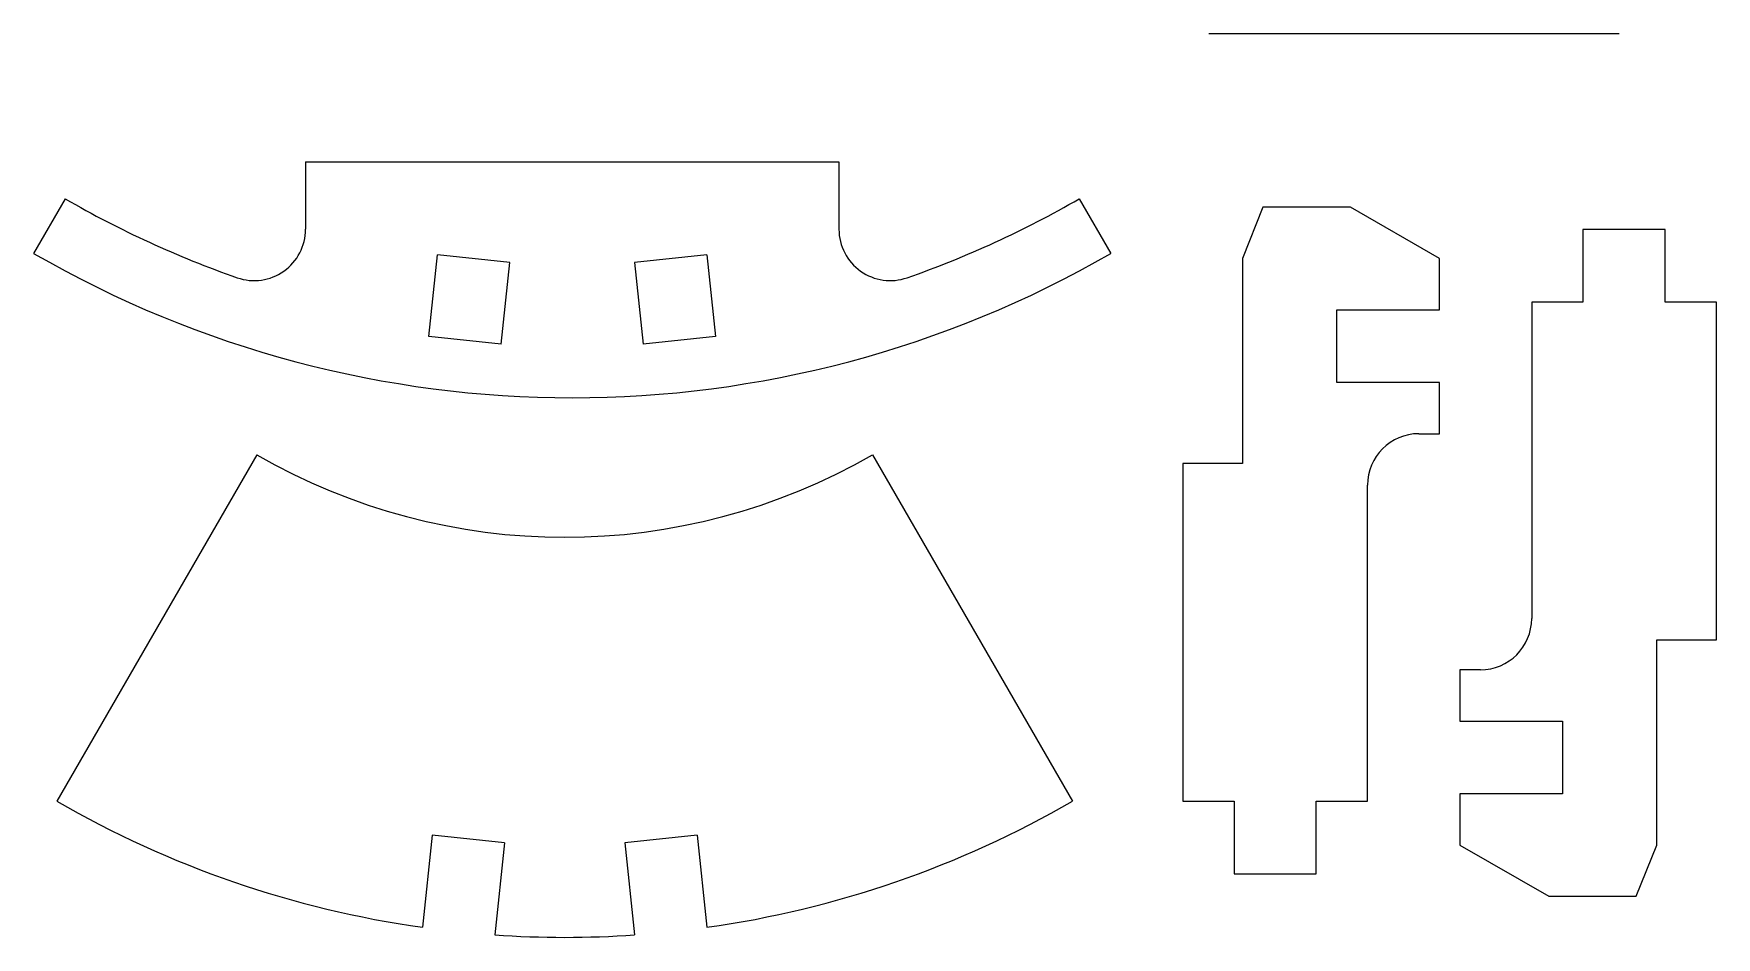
# Model space of a CAD drawing. Header units: inches. Extents: x 1.4 to 18.4, y 7.5 to 39.9.
# Drawn here: x 1.353 to 5.454, y 7.501 to 9.703 of the extents above; entities outside this region: 1.
import ezdxf

# ---------------------------------------------------------------- set-up
doc = ezdxf.new("R2010")
doc.units = ezdxf.units.IN
doc.header["$MEASUREMENT"] = 0

msp = doc.modelspace()

# ---------------------------------------------------------------- linework, layer by layer
at = {"color": 7, "linetype": 'Continuous', "lineweight": 0}
for p, q in [((18.4256, 39.9322), (17.4256, 39.9322)), ((4.2164, 9.7031), (5.2164, 9.7031))]:
    msp.add_line(p, q, dxfattribs=at)
at = {"color": 7, "linetype": 'Continuous', "lineweight": 15}
for p, q in [((2.0154, 9.3908), (2.0154, 9.2263)), ((2.0154, 9.3908), (3.3154, 9.3908)), ((3.3154, 9.3908), (3.3154, 9.2263)), ((1.4298, 9.3006), (1.3529, 9.1674)), ((3.901, 9.3006), (3.9779, 9.1674)), ((4.3486, 9.2803), (4.2986, 9.1553)), ((4.5621, 9.2803), (4.3486, 9.2803)), ((4.7786, 9.1553), (4.5621, 9.2803)), ((5.1286, 9.2258), (5.1286, 9.0487)), ((5.3286, 9.2258), (5.1286, 9.2258)), ((5.3286, 9.0487), (5.3286, 9.2258)), ((2.3161, 8.9652), (2.337, 9.1641)), ((2.5132, 9.1456), (2.337, 9.1641)), ((2.4923, 8.9467), (2.5132, 9.1456)), ((2.9938, 9.1641), (2.8175, 9.1456)), ((2.8175, 9.1456), (2.8384, 8.9467)), ((2.9938, 9.1641), (3.0147, 8.9652)), ((4.2986, 9.1553), (4.2986, 8.6553)), ((4.7786, 9.0303), (4.7786, 9.1553)), ((4.5286, 9.0303), (4.7786, 9.0303)), ((4.5286, 8.8531), (4.5286, 9.0303)), ((5.0036, 9.0487), (5.0036, 8.278)), ((5.1286, 9.0487), (5.0036, 9.0487)), ((5.4536, 9.0487), (5.3286, 9.0487)), ((5.4536, 8.2258), (5.4536, 9.0487)), ((2.4923, 8.9467), (2.3161, 8.9652)), ((3.0147, 8.9652), (2.8384, 8.9467)), ((4.7786, 8.8531), (4.5286, 8.8531)), ((4.7786, 8.7281), (4.7786, 8.8531)), ((4.7286, 8.7281), (4.7786, 8.7281)), ((1.897, 8.6767), (1.4095, 7.8324)), ((3.397, 8.6767), (3.8845, 7.8324)), ((4.1536, 8.6553), (4.1536, 7.8324)), ((4.2986, 8.6553), (4.1536, 8.6553)), ((4.6036, 7.8324), (4.6036, 8.6031)), ((5.3086, 7.7258), (5.3086, 8.2258)), ((5.3086, 8.2258), (5.4536, 8.2258)), ((4.8286, 8.153), (4.8286, 8.028)), ((4.8786, 8.153), (4.8286, 8.153)), ((4.8286, 8.028), (5.0786, 8.028)), ((5.0786, 8.028), (5.0786, 7.8508)), ((4.1536, 7.8324), (4.2786, 7.8324)), ((4.2786, 7.8324), (4.2786, 7.6553)), ((4.4786, 7.8324), (4.6036, 7.8324)), ((4.4786, 7.6553), (4.4786, 7.8324)), ((4.8286, 7.8508), (4.8286, 7.7258)), ((5.0786, 7.8508), (4.8286, 7.8508)), ((2.3239, 7.7494), (2.3003, 7.5252)), ((2.5002, 7.7309), (2.3239, 7.7494)), ((2.5002, 7.7309), (2.4766, 7.5066)), ((2.9702, 7.7494), (2.7938, 7.7309)), ((2.7938, 7.7309), (2.8174, 7.5066)), ((2.9702, 7.7494), (2.9937, 7.5252)), ((4.8286, 7.7258), (5.0451, 7.6008)), ((5.2586, 7.6008), (5.3086, 7.7258)), ((4.2786, 7.6553), (4.4786, 7.6553)), ((5.0451, 7.6008), (5.2586, 7.6008))]:
    msp.add_line(p, q, dxfattribs=at)
for centre, radius, start, end in [((2.6654, 11.4408), 2.4712, 240, 250.7117), ((2.6654, 11.4408), 2.4712, 289.2883, 300), ((1.8904, 9.2263), 0.125, 250.7117, 0), ((3.4404, 9.2263), 0.125, 180, 289.2883), ((2.6654, 11.4408), 2.625, 240, 300), ((4.7286, 8.6031), 0.125, 90, 180), ((2.647, 9.9758), 1.5, 240, 300), ((4.8786, 8.278), 0.125, 270, 0), ((2.647, 9.9758), 2.475, 240, 261.9473), ((2.647, 9.9758), 2.475, 278.0527, 300), ((2.647, 9.9758), 2.475, 266.0527, 273.9473)]:
    msp.add_arc(centre, radius, start, end, dxfattribs=at)

doc.saveas('drawing.dxf')
